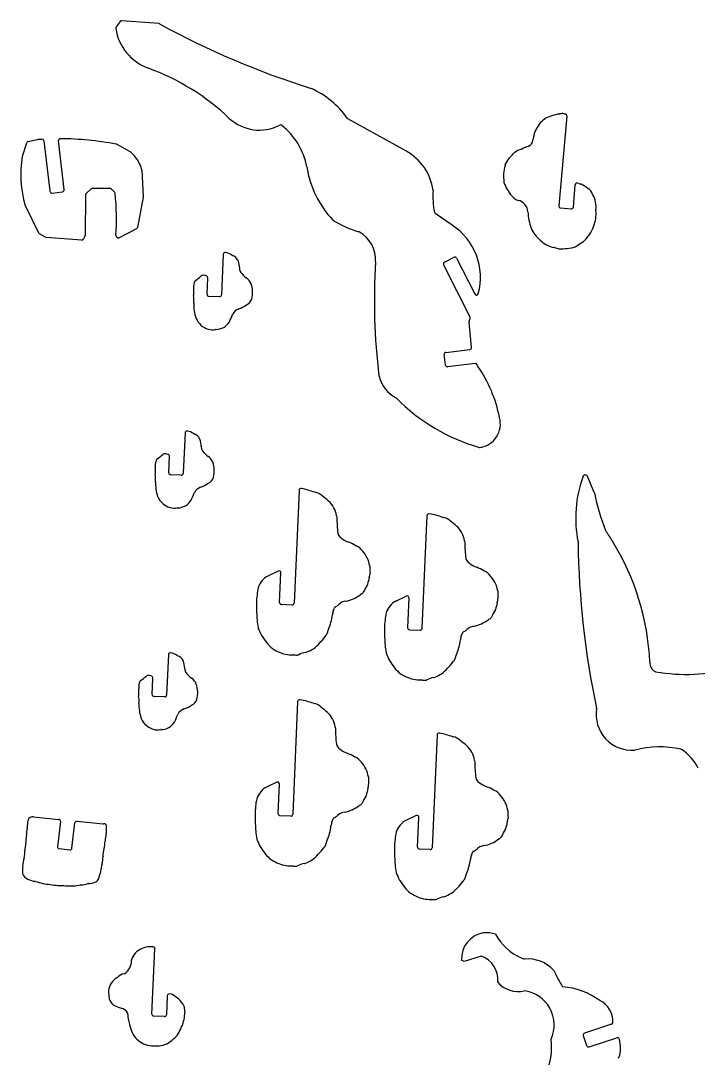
# Model space of a CAD drawing. Extents: x 0 to 821, y 0 to 548.
# Drawn here: x 543.3 to 683.3, y 193.1 to 407.6 of the extents above; entities that cross this region are included whole.
import ezdxf

# ---------------------------------------------------------------- set-up
doc = ezdxf.new("R2010")
doc.units = 0
doc.layers.add('WHITE', color=7, linetype='CONTINUOUS')

msp = doc.modelspace()

# ---------------------------------------------------------------- linework, layer by layer
at = {"layer": 'WHITE', "linetype": 'CONTINUOUS'}
for p, q in [((571.813454, 407.000399), (564.213925, 407.590281)), ((563.863861, 407.429794), (563.013925, 406.300281)), ((655.634234, 388.329742), (655.763925, 388.320281)), ((622.833951, 380.680207), (610.903925, 387.320281)), ((656.133533, 387.879747), (654.493925, 369.340281)), ((543.623925, 379.60028), (544.543925, 382.340281)), ((544.824161, 382.599569), (546.973925, 383.110281)), ((547.05354, 383.120358), (547.643925, 383.130281)), ((548.044155, 382.779829), (549.293925, 372.410281)), ((552.273481, 372.720216), (551.073925, 382.750281)), ((563.113523, 382.050427), (566.003925, 380.470281)), ((568.304125, 376.699881), (568.603925, 371.260281)), ((657.483924, 369.080278), (657.893925, 373.700281)), ((658.413806, 374.039934), (659.053925, 373.820281)), ((549.373856, 372.210454), (549.443925, 372.110281)), ((549.813713, 371.960152), (551.823925, 372.200281)), ((552.024371, 372.279658), (552.123925, 372.360281)), ((556.664123, 371.600263), (556.573925, 363.230281)), ((557.783646, 372.790029), (556.793925, 371.890281)), ((561.724057, 372.9398), (558.053925, 372.890281)), ((562.673924, 372.16028), (562.003925, 372.830281)), ((568.593925, 371.160281), (567.433925, 364.870281)), ((547.013924, 363.690282), (544.243925, 369.330281)), ((654.853526, 368.909759), (657.043925, 368.720281)), ((632.453944, 365.329502), (628.943925, 367.760281)), ((567.224022, 364.579938), (563.603925, 362.750281)), ((548.434256, 362.830007), (547.183925, 363.520281)), ((555.874209, 362.269627), (548.603925, 362.780281)), ((556.534171, 363.059577), (556.263925, 362.500281)), ((563.113591, 362.84994), (563.053925, 362.920281)), ((585.143925, 359.290281), (584.783925, 350.920284)), ((630.853925, 357.720281), (632.823925, 358.710281)), ((633.363943, 358.540164), (637.093925, 351.120281)), ((636.133935, 346.349507), (630.683925, 357.190281)), ((581.783925, 351.050281), (581.933659, 354.449775)), ((584.363925, 350.540281), (582.163927, 350.63028)), ((636.42394, 340.070385), (635.953925, 345.320281)), ((635.973771, 345.480052), (636.163925, 346.040281)), ((631.154298, 339.049779), (636.073925, 339.640281)), ((631.064424, 336.429905), (630.803925, 338.610281)), ((637.203925, 336.749652), (631.503925, 336.080281)), ((637.703924, 336.260282), (637.633925, 336.480281)), ((577.233925, 322.420281), (576.874116, 314.050458)), ((573.873925, 314.180281), (574.024052, 317.580383)), ((576.453925, 313.660281), (574.253927, 313.76028)), ((660.134028, 313.65004), (659.993925, 313.700281)), ((661.814264, 310.070092), (660.393925, 313.430281)), ((600.793949, 310.520091), (599.783925, 287.200281)), ((626.223925, 282.010281), (627.244083, 305.330242)), ((596.473891, 293.85965), (594.473925, 292.890281)), ((596.783924, 287.330278), (597.053925, 293.480281)), ((620.913925, 287.700281), (622.923772, 288.670051)), ((623.493925, 288.290281), (623.233924, 282.140278)), ((599.363927, 286.82028), (597.163925, 286.910281)), ((623.613925, 281.720281), (625.813725, 281.630099)), ((573.803768, 276.57963), (573.443925, 268.210281)), ((570.443925, 268.34028), (570.593925, 271.740281)), ((573.023927, 267.83028), (570.833925, 267.930281)), ((600.513925, 266.890281), (599.494175, 243.570272)), ((629.314166, 259.980235), (628.293925, 236.660281)), ((596.193925, 250.220281), (594.193946, 249.259712)), ((596.503925, 243.700281), (596.763694, 249.840435)), ((545.951476, 243.068836), (551.161335, 242.519167)), ((599.083925, 243.180281), (596.883927, 243.28028)), ((624.993772, 243.310051), (622.983925, 242.350281)), ((625.303924, 236.790278), (625.563925, 242.930281)), ((551.521435, 242.079157), (550.901335, 236.929167)), ((553.881335, 236.569167), (554.501335, 241.779167)), ((554.940961, 242.128666), (560.331335, 241.569167)), ((551.251335, 236.479167), (553.431335, 236.219167)), ((627.883925, 236.270281), (625.683925, 236.370281)), ((570.583925, 216.210281), (569.953433, 216.199777)), ((570.403925, 202.270281), (570.993746, 215.79046)), ((634.893925, 213.160281), (634.403892, 213.440195)), ((638.433925, 214.270281), (634.893925, 213.160281)), ((573.573925, 206.050281), (573.404116, 202.140458)), ((574.443925, 206.390281), (574.003983, 206.43003)), ((572.983925, 201.750281), (570.783927, 201.85028)), ((665.373925, 200.200281), (659.793925, 198.360281)), ((659.543925, 197.850281), (660.233924, 195.760283)), ((660.733925, 195.510281), (666.443922, 197.40028))]:
    msp.add_line(p, q, dxfattribs=at)
for centre, radius, start, end in [((564.185505, 407.190239), 0.40105, 85.93638, 143.321777), ((563.322752, 406.057061), 0.393103, 141.777436, 188.287939), ((573.180831, 407.524911), 10.359861, -171.537853, -109.842328), ((571.799925, 406.606281), 0.394291, 63.885312, 88.0339), ((655.461543, 559.332942), 173.746, -118.719233, -107.479744), ((553.235956, 352.565202), 48.106967, 46.429629, 70.031879), ((595.870541, 376.992828), 18.191656, 35.04808, 65.986394), ((655.630744, 380.152381), 8.2186, 96.966453, 119.579044), ((654.578015, 388.699151), 0.392844, -81.817839, -69.804867), ((655.149577, 387.020387), 1.3807, 72.956097, 108.405603), ((655.647315, 388.731489), 0.40196, -103.384714, -91.86484), ((655.73398, 387.91984), 0.401559, -5.730159, 85.723478), ((592.618925, 394.189281), 9.19668, -132.604, -62.794), ((597.007609, 385.659531), 0.395893, 51.573814, 117.702736), ((611.085918, 387.676656), 0.400156, -143.678028, -117.052503), ((671.521163, 373.235166), 24.7949, 148.39241, 152.170986), ((650.734701, 386.009), 0.397495, 132.891527, 146.197086), ((659.430899, 377.545445), 12.5319, 129.17595, 135.685262), ((651.766925, 386.945281), 0.403706, 118.567, 128.711334), ((588.116012, 374.635823), 14.5586, 10.865135, 51.123342), ((658.622327, 381.692509), 9.56018, 161.347794, 172.886778), ((649.936164, 384.604326), 0.399431, 148.960985, 158.59949), ((544.924403, 382.210146), 0.402118, 104.435254, 161.117831), ((547.06373, 382.7203), 0.400187, 91.459039, 102.968097), ((547.645866, 382.728732), 0.401553, 7.310627, 90.277066), ((551.466925, 382.803281), 0.396558, 90.429, 187.680573), ((551.205868, 319.990481), 63.2099, 79.243125, 89.766059), ((562.926233, 381.69904), 0.398183, 61.942318, 78.813081), ((647.324576, 383.25967), 1.851271, -59.161399, -11.949968), ((543.994925, 379.443281), 0.402912, 157.063, 166.098373), ((565.779925, 380.140281), 0.398843, 44.5753, 55.831815), ((561.47085, 375.108588), 7.02214, 13.689018, 49.148645), ((617.703925, 371.060281), 10.902298, 7.855108, 61.9303), ((561.437588, 464.811363), 119.061673, -45.913684, -45.192504), ((645.605513, 380.036329), 0.40078, 123.566067, 130.812661), ((647.758278, 377.132113), 4.01538, 104.488464, 126.250395), ((646.672505, 381.413194), 0.401687, -78.339768, -61.578533), ((649.721731, 376.283514), 5.56619, 106.149636, 120.89487), ((648.073925, 382.024281), 0.406611, -75.822839, -60.587), ((565.852973, 375.805568), 22.5604, 170.471741, 196.520626), ((650.814925, 375.428281), 7.760497, 162.978, 188.729448), ((643.787922, 377.600288), 0.406045, 153.721276, 165.77019), ((493.695559, 460.385642), 171.003629, -28.885665, -28.34756), ((644.533995, 378.998449), 0.391027, 131.732209, 150.687278), ((567.903076, 376.675629), 0.401781, 3.460436, 13.641965), ((622.88572, 380.578588), 20.720447, -171.120063, -136.74698), ((643.540129, 374.266947), 0.396146, -177.617528, -167.322367), ((650.558648, 376.599128), 7.79014, -161.908444, -138.720514), ((658.288925, 373.663281), 0.396729, 71.6568, 174.648668), ((658.956925, 373.429281), 0.402852, 67.0629, 76.067241), ((654.271925, 364.684281), 10.322132, 52.9278, 62.024816), ((549.695925, 372.455281), 0.404511, -173.612883, -142.759), ((549.761104, 372.361054), 0.404339, -141.668831, -82.523999), ((551.782202, 372.598417), 0.400316, -84.017492, -52.775055), ((551.883723, 372.671125), 0.392837, -52.305388, 7.178665), ((557.066076, 371.59442), 0.401995, 132.609743, 179.167116), ((558.049304, 372.488276), 0.402031, 89.341494, 131.360194), ((561.728195, 372.538025), 0.401796, 46.666561, 90.590097), ((562.397925, 371.872281), 0.398883, 6.864452, 46.2189), ((515.14407, 366.635312), 47.942032, -4.097479, 6.328567), ((568.205014, 371.249672), 0.399051, -12.944601, 1.523415), ((645.744861, 371.282351), 17.2819, 176.057912, 190.880813), ((628.103925, 372.510281), 0.401903, -5.687646, 5.71059), ((647.535309, 373.848825), 3.70434, -139.838217, -114.934747), ((659.502785, 371.131753), 2.04477, 16.418814, 60.993821), ((661.845785, 371.826736), 0.399151, -162.952676, -148.882747), ((657.263951, 369.091492), 4.93703, -6.99847, 30.813446), ((544.611925, 369.486281), 0.3997, -166.103, -157.027279), ((646.152925, 370.846281), 0.399087, -116.701, -104.294578), ((645.52888, 367.945075), 2.568802, 3.226322, 78.195497), ((654.893897, 369.308922), 0.401199, 175.517074, 264.22482), ((657.083925, 369.120281), 0.401995, -95.710593, -5.711), ((629.170848, 368.094692), 0.404135, -169.36464, -124.159791), ((659.117894, 368.56898), 11.0347, -177.510364, -159.473214), ((654.420925, 367.803281), 7.758614, -33.861, -8.02913), ((650.724271, 367.975426), 11.4483, -6.297838, 2.226929), ((662.563771, 368.453556), 0.401229, 174.795752, 184.757584), ((567.03976, 364.934195), 0.399313, -62.519363, -9.210427), ((608.095167, 366.639847), 0.397223, -139.238424, -123.769553), ((618.934089, 384.204797), 21.036966, -121.71726, -105.977426), ((625.453016, 354.572614), 12.834471, -15.282933, 56.942629), ((652.336608, 365.865247), 3.7391, -161.837412, -138.549529), ((547.368925, 363.875281), 0.400312, -152.475, -117.525226), ((548.629411, 363.181566), 0.402094, -119.035304, -93.634119), ((555.901356, 362.66832), 0.399616, -93.895319, -24.86625), ((556.172667, 363.233746), 0.401273, -25.724245, -0.494818), ((563.365004, 363.176226), 0.402838, 175.235867, 219.446268), ((563.421824, 363.1104), 0.403543, -139.801764, -63.175726), ((613.043335, 363.596597), 0.396735, 62.842788, 75.378503), ((610.060939, 358.205498), 6.55761, -3.811905, 61.156859), ((656.563904, 368.971047), 8.97587, -141.554058, -120.90406), ((655.483163, 366.888858), 6.36927, -60.973167, -32.354317), ((654.011925, 364.567281), 3.887258, -121.967, -97.062427), ((653.47847, 360.310723), 0.402638, 70.280787, 82.075167), ((655.081925, 364.677281), 4.248932, -110.206, -85.798328), ((650.451829, 402.838086), 42.6853, -83.352331, -81.075688), ((656.61514, 363.776165), 3.14028, -81.605526, -52.33642), ((658.791157, 360.983474), 0.400373, 122.905022, 129.976836), ((585.545925, 359.271281), 0.402483, 81.7242, 177.294004), ((585.188263, 356.812026), 2.88761, 53.052414, 81.725076), ((587.171976, 359.446004), 0.409811, -127.242963, -109.650038), ((586.448732, 357.235679), 1.91601, 25.81058, 72.208788), ((633.009873, 358.358381), 0.398008, 27.176392, 117.852569), ((587.815225, 357.886016), 0.402798, 7.707422, 27.163205), ((598.37542, 359.109983), 10.228169, -173.431865, -165.044974), ((588.102912, 356.379771), 0.401174, -1.412159, 13.070158), ((589.832925, 356.363281), 1.32902, 179.715305, 217.172), ((747.67369, 349.856397), 131.308304, 176.545042, 186.852329), ((631.033925, 357.370281), 0.393573, 117.216, 207.216112), ((579.61109, 353.588707), 0.401365, 124.459466, 156.340007), ((574.795925, 361.084281), 8.5078, -57.365464, -47.221), ((580.849659, 354.547441), 0.401648, 102.36329, 133.302917), ((581.0743, 353.570088), 1.40447, 62.886706, 102.778206), ((581.536954, 354.465075), 0.397, -2.208721, 63.452538), ((593.148925, 358.805281), 5.44708, -143.435065, -126.565), ((588.423454, 352.23045), 2.65161, 21.90316, 56.06002), ((592.614691, 351.427907), 13.643, 176.0378, 182.426564), ((581.69236, 352.622226), 2.69601, 155.27712, 184.29578), ((578.603758, 352.392417), 0.401135, -3.115476, 3.983074), ((586.33391, 351.507858), 4.8611, 1.434164, 20.617739), ((579.383925, 350.825281), 0.40078, 176.424, 183.648689), ((573.624013, 349.844059), 5.444566, -6.480548, 10.109903), ((582.183925, 351.030281), 0.4005, 177.137595, 267.138), ((584.383925, 350.940281), 0.4005, -92.862405, -2.862), ((589.105573, 350.702124), 2.02894, -65.90713, -18.151459), ((586.391925, 351.334281), 4.81071, -15.236, 3.518617), ((637.450306, 351.29852), 0.398468, -153.42878, -15.858844), ((588.641935, 349.052859), 9.60977, 178.946446, 197.834454), ((589.249925, 345.746281), 2.46813, 111.038095, 151.341), ((586.102079, 354.348977), 6.69278, -70.248309, -55.697023), ((590.084319, 348.47064), 0.408062, 111.642416, 121.037613), ((579.872925, 346.232281), 0.398299, -162.075, -154.417711), ((583.315753, 347.848645), 4.20168, -154.809508, -107.903344), ((583.587165, 347.066283), 3.28648, -89.366187, -30.707639), ((576.255319, 350.73392), 11.4784, -27.757853, -19.669904), ((587.454078, 346.771293), 0.402515, 156.780604, 165.763313), ((636.354064, 345.351694), 0.401371, 161.34931, 184.488873), ((635.785025, 346.159601), 0.397243, -17.479961, 28.55874), ((582.958352, 347.01986), 3.30426, -106.423797, -79.619533), ((583.646818, 343.381387), 0.399298, 93.345087, 103.482024), ((631.199611, 338.654245), 0.398121, 96.53533, 186.340019), ((636.027824, 340.035269), 0.397669, -83.342877, 5.066054), ((637.252991, 336.350085), 0.402568, 18.869396, 97.000738), ((631.458877, 336.474706), 0.396989, -173.520297, -83.484372), ((638.084925, 336.388281), 0.401991, -161.43, -145.381344), ((615.031695, 320.352475), 27.680006, 10.885816, 34.825398), ((617.684894, 334.288363), 0.394067, -165.529875, -156.34913), ((624.396925, 336.056281), 7.330538, -164.767482, -119.08), ((620.634592, 329.299591), 0.403113, 44.131264, 60.336634), ((648.90853, 357.186667), 39.309677, -135.389812, -105.999095), ((637.512173, 324.227318), 4.892141, -81.400425, 16.050382), ((577.635925, 322.401281), 0.402483, 81.7242, 177.294004), ((577.278263, 319.942026), 2.88761, 53.052414, 81.725076), ((579.258278, 322.567778), 0.40103, -127.53356, -109.506163), ((578.535123, 320.368862), 1.91387, 25.417768, 72.068317), ((579.909002, 321.004815), 0.400312, 9.412267, 27.607554), ((590.465084, 322.242901), 10.228597, -173.41706, -165.028696), ((580.191925, 319.509281), 0.402167, -2.699, 13.106369), ((566.846624, 324.184438), 8.512364, -57.071385, -46.891734), ((572.938925, 317.677281), 0.401648, 102.256, 133.238356), ((573.1643, 316.700088), 1.40447, 62.886706, 102.778206), ((573.622925, 317.592281), 0.401304, -1.699, 63.116156), ((581.922923, 319.493749), 1.329282, -179.853175, -142.812872), ((585.233925, 321.930281), 5.44008, -143.446236, -126.554), ((580.508389, 315.35661), 2.65763, 21.9393, 56.015487), ((638.180782, 319.790595), 0.405328, -105.287496, -81.072086), ((584.704751, 314.551753), 13.6428, 176.057359, 182.400729), ((573.780925, 315.743281), 2.6939, 155.276, 184.108347), ((570.693755, 315.517965), 0.401472, -4.022573, 4.616964), ((571.696925, 316.713281), 0.395256, 124.352, 156.646413), ((578.423925, 314.637281), 4.8611, 1.44097, 20.624171), ((571.473925, 313.955281), 0.40078, 176.424, 183.648689), ((565.714013, 312.974059), 5.444566, -6.480548, 10.109903), ((574.273925, 314.160281), 0.4005, 177.137595, 267.138), ((576.473737, 314.06029), 0.4005, -92.835546, -1.406676), ((581.193322, 313.829459), 2.02735, -65.829301, -16.016275), ((578.481925, 314.464281), 4.810631, -14.373359, 3.518617), ((682.892821, 304.801), 24.927743, 159.698357, 191.478416), ((659.89027, 313.313188), 0.400731, 75.009236, 160.038415), ((660.034925, 313.269281), 0.393449, 24.154706, 75.4108), ((580.731935, 312.182859), 9.60977, 178.946446, 197.834454), ((581.344625, 308.881165), 2.465551, 111.185172, 151.689325), ((578.226983, 317.486654), 6.6881, -70.553613, -56.031738), ((582.217695, 311.625702), 0.403926, 118.746337, 128.935583), ((571.962925, 309.362281), 0.398299, -162.075, -154.417711), ((575.405753, 310.978645), 4.20168, -154.809508, -107.903344), ((568.33311, 313.835436), 11.4807, -27.748429, -19.518396), ((579.541318, 309.877204), 0.406144, 154.749141, 162.456923), ((601.192806, 310.509305), 0.399003, 78.297194, 178.451051), ((595.974291, 285.950827), 25.505805, 71.507755, 78.008055), ((604.151599, 310.526049), 0.396146, -102.756378, -92.574208), ((603.767925, 307.623281), 2.533646, 44.536331, 81.6967), ((605.875078, 309.658944), 0.396989, -139.340833, -131.059286), ((592.614127, 292.040716), 21.655226, 48.743994, 53.106758), ((661.439341, 309.928448), 0.400787, 10.210269, 20.69632), ((711.015009, 320.346632), 50.2579, -168.118931, -158.907832), ((575.048352, 310.14986), 3.30426, -106.423797, -79.619533), ((575.734925, 306.511281), 0.398964, 93.066226, 103.214), ((575.682588, 310.199278), 3.28977, -89.460141, -31.300924), ((603.230811, 304.326908), 5.419264, 10.241237, 47.469834), ((608.178243, 305.191784), 0.39791, 5.461162, 14.351732), ((693.601242, 308.249358), 85.0805, -177.966013, -175.848449), ((627.647641, 305.313335), 0.403912, 79.140543, 177.601006), ((622.422774, 280.761334), 25.505624, 71.504954, 78.004485), ((630.655378, 305.326632), 0.402741, -110.59105, -100.219545), ((630.231925, 302.426281), 2.52862, 44.871882, 81.9981), ((632.325109, 304.468907), 0.396989, -139.347803, -131.079404), ((619.059204, 286.844648), 21.663034, 48.744789, 53.106223), ((629.680859, 299.136645), 5.419426, 10.242308, 47.472086), ((610.604958, 302.177574), 1.86303, -177.304749, -124.354027), ((614.061638, 307.096576), 7.875, -124.920836, -112.295671), ((664.491149, 302.430668), 0.404499, -155.099766, -141.64127), ((621.060925, 272.702281), 52.2269, 31.5371, 34.3613), ((608.219925, 292.002281), 8.313311, 58.494715, 69.9213), ((612.738925, 299.454281), 0.403866, -115.624, -108.08881), ((611.329755, 296.113516), 3.223522, 35.821872, 66.53107), ((634.614112, 300.07262), 0.400768, -4.755829, 3.957659), ((720.034374, 303.352432), 85.0854, -177.768463, -175.65079), ((658.074925, 299.750281), 0.399027, 1.3258, 13.054227), ((830.522912, 301.622419), 172.059227, -179.379639, -167.887629), ((621.13498, 272.586076), 52.224745, 2.638352, 31.688254), ((609.473883, 293.989541), 6.005207, 9.102659, 41.901582), ((637.054958, 296.987574), 1.86303, -177.304749, -124.354027), ((596.652925, 293.500281), 0.401498, -2.855279, 116.482), ((615.0223, 294.834599), 0.395358, 8.158818, 15.399991), ((706.681656, 297.022825), 91.2929, -178.661753, -177.675173), ((640.513936, 301.904971), 7.875, -124.941226, -112.316072), ((634.645925, 286.823281), 8.31065, 58.374674, 69.7405), ((639.173141, 294.256134), 0.394594, -115.426949, -107.616825), ((637.785802, 290.91845), 3.221593, 35.95787, 66.823311), ((596.185338, 289.331479), 3.948924, 115.682716, 164.304399), ((656.955956, 281.515944), 43.0791, 165.159544, 167.159558), ((612.720925, 293.454281), 2.746181, -19.231601, -2.812), ((635.923883, 288.799541), 6.005207, 9.102659, 41.901582), ((596.913462, 288.813815), 4.799413, 160.704075, 179.449385), ((613.772925, 289.688281), 0.39935, -31.414158, -21.748), ((621.945277, 286.245808), 8.46845, 146.252289, 157.105897), ((614.558757, 291.1537), 0.400535, -30.511179, -9.194052), ((641.4723, 289.644599), 0.395358, 8.158818, 15.399991), ((733.132227, 291.808207), 91.2929, -178.677207, -177.691114), ((607.103499, 286.900023), 15.116819, 172.55056, 184.514817), ((610.759702, 285.168253), 2.4811, 97.070222, 136.367697), ((609.338628, 294.097402), 6.56245, -80.211563, -50.824429), ((613.743564, 288.70589), 0.399819, 110.50166, 130.459091), ((613.294378, 290.000433), 0.970601, -71.426557, -32.415945), ((622.639719, 284.145666), 3.951411, 115.896952, 164.378487), ((623.094917, 288.30912), 0.399452, -2.703203, 115.369118), ((639.165846, 288.2843), 2.751908, -19.858502, -3.207762), ((613.049925, 285.711507), 21.016337, -179.996093, -171.321611), ((597.183925, 287.310281), 0.4005, 177.138, 267.137595), ((599.383925, 287.220281), 0.4005, -92.862, -2.862405), ((611.724902, 284.204102), 4.08588, 160.910877, 171.467505), ((607.492925, 285.666281), 0.391581, -18.760618, -3.829), ((609.143459, 285.538724), 1.26384, 140.086075, 175.39795), ((608.472565, 286.080644), 0.401816, 119.595015, 137.973589), ((597.729944, 304.342825), 20.785756, -59.517243, -57.512243), ((608.6471, 287.123852), 0.399631, -51.774214, -37.552672), ((623.362925, 283.622281), 4.79889, 160.682941, 179.431), ((648.419925, 281.091281), 8.47739, 146.586, 157.396), ((641.016707, 285.984423), 0.396825, -34.501623, -12.334019), ((683.454436, 276.5231), 43.0828, 165.445996, 167.429521), ((598.010925, 285.858281), 9.729917, -24.649865, -6.183), ((633.553499, 281.710023), 15.116819, 172.55056, 184.514817), ((635.791665, 288.908407), 6.56159, -80.332907, -50.852709), ((640.194314, 283.516171), 0.399819, 110.616373, 130.6036), ((639.74008, 284.815334), 0.976618, -71.27912, -32.521523), ((640.224128, 284.500238), 0.399111, -31.738648, -22.167345), ((599.589261, 284.267856), 7.516259, -166.71294, -140.331), ((604.781829, 281.808183), 2.037013, -44.92597, -4.157964), ((607.211009, 281.620453), 0.39954, 153.262819, 174.249274), ((623.633925, 282.120281), 0.4005, 177.138, 267.137595), ((625.824112, 282.030276), 0.400312, -91.486871, -2.863057), ((635.594133, 280.349531), 1.26384, 140.133759, 175.431079), ((634.922565, 280.890644), 0.401816, 119.595015, 137.973589), ((624.037079, 299.065976), 20.784055, -59.056382, -57.075647), ((635.134925, 281.968281), 0.401128, -60.260004, -45.97), ((637.220291, 279.983329), 2.4783, 97.576944, 136.798833), ((593.514643, 279.196219), 0.397993, 34.189653, 43.43283), ((598.716925, 282.507281), 5.76879, -147.643, -112.559), ((600.343925, 282.840281), 6.084275, -71.803295, -39.867), ((600.127925, 284.253281), 7.2181, -47.398365, -33.112), ((606.505923, 280.080317), 0.403928, 134.248202, 145.308143), ((639.494938, 280.455589), 21.01145, 179.824157, 188.499613), ((624.460925, 280.668281), 9.72992, -24.649865, -6.183), ((638.174902, 279.014102), 4.08588, 160.910877, 171.467505), ((633.934718, 280.480612), 0.400747, -18.969552, -4.35137), ((574.201267, 276.567226), 0.397693, 80.928567, 178.212639), ((573.862925, 274.096281), 2.891704, 53.465648, 82.0278), ((599.318867, 282.901801), 6.376894, -116.196135, -87.616701), ((603.023128, 272.163144), 4.94854, 99.766041, 117.559589), ((602.085363, 277.430891), 0.403105, -75.87594, -66.837044), ((626.028066, 279.081683), 7.516006, -166.679718, -140.196189), ((575.828925, 276.737281), 0.400812, -127.604, -109.718333), ((575.10013, 274.532851), 1.921115, 25.512154, 72.002973), ((576.478827, 275.175875), 0.400125, 9.303735, 27.443261), ((587.034762, 276.415685), 10.2288, -173.403081, -165.008141), ((599.618167, 276.130348), 0.401528, 84.890921, 94.874714), ((600.283286, 281.62899), 5.137405, -97.036738, -86.754106), ((600.536959, 276.895191), 0.397112, -84.622957, -60.321415), ((626.577925, 279.063281), 7.21806, -47.398365, -33.112), ((632.950424, 274.895812), 0.396282, 134.235489, 145.50899), ((631.231967, 276.618321), 2.036886, -44.931841, -4.16211), ((633.661009, 276.430453), 0.39954, 153.262819, 174.249274), ((675.330897, 274.85586), 2.03097, 176.211118, 241.575978), ((576.776908, 273.644689), 0.397385, 2.255886, 18.332858), ((578.506925, 273.651281), 1.332907, 179.611, 216.402882), ((581.795784, 276.108127), 5.43809, -143.327153, -126.204757), ((619.956925, 274.016281), 0.3908, 33.2021, 40.52852), ((625.152344, 277.320621), 5.76643, -147.593729, -112.413349), ((626.793925, 277.650281), 6.0843, -71.803295, -39.867), ((674.570925, 273.413281), 0.40093, -121.04, -101.046526), ((680.801345, 310.63921), 38.1445, -99.51764, -75.620624), ((570.365699, 269.930779), 2.699905, 155.744471, 184.471757), ((568.261124, 270.876404), 0.392655, 121.88454, 155.390521), ((563.43028, 278.356805), 8.51209, -57.100883, -46.9206), ((569.522221, 271.853609), 0.398837, 104.311338, 134.206628), ((569.731598, 270.860447), 1.413577, 62.977769, 102.583568), ((570.192925, 271.761281), 0.401549, -2.997789, 63.2178), ((577.078301, 269.526324), 2.660566, 21.465945, 55.542045), ((575.002873, 268.819732), 4.851678, 1.181336, 20.262235), ((625.768613, 277.711926), 6.377029, -116.194302, -87.614464), ((626.06303, 270.940349), 0.401123, 85.582658, 94.143563), ((626.727598, 276.438826), 5.137772, -97.084681, -86.693599), ((626.985075, 271.708105), 0.400388, -84.432194, -60.296129), ((629.472523, 266.973039), 4.94854, 99.75893, 117.553103), ((628.535363, 272.240891), 0.403105, -75.87594, -66.837044), ((581.272754, 268.632024), 13.63765, 175.675883, 182.02655), ((568.039609, 268.18864), 0.397879, -174.392334, -165.667382), ((562.283925, 267.148281), 5.45216, -6.198, 9.94779), ((567.273925, 269.690281), 0.40121, -4.289, 4.287193), ((570.843925, 268.330281), 0.400125, 178.568, 268.567904), ((573.043925, 268.230281), 0.4005, -92.862, -2.862405), ((575.062925, 268.644281), 4.798525, -15.651969, 3.2911), ((577.305895, 266.314116), 9.604818, 178.535211, 197.662434), ((574.807925, 271.657281), 6.687818, -70.830843, -56.039), ((578.749925, 265.773281), 0.394973, 111.694, 121.435498), ((577.757402, 267.9825), 2.027405, -65.320695, -18.188098), ((600.912684, 266.869331), 0.399309, 78.225586, 176.992581), ((595.77475, 242.298992), 25.5011, 71.694056, 78.189576), ((603.929883, 266.884911), 0.402558, -111.183647, -100.903844), ((603.492754, 263.990436), 2.52512, 44.500764, 81.781081), ((564.90113, 268.000565), 11.480625, -27.833343, -19.490751), ((576.079925, 263.990281), 0.398848, 144.845, 153.218047), ((577.927114, 263.052357), 2.467159, 111.974331, 151.753258), ((605.593925, 266.020281), 0.396989, -139.106361, -130.914), ((592.337925, 248.398281), 21.6551, 48.7934, 53.12057), ((602.955044, 260.688618), 5.41539, 10.228926, 47.641064), ((669.552925, 264.181281), 7.355733, 170.697772, 274.687), ((661.903925, 265.445281), 0.397108, -10.886, 10.740437), ((568.532925, 263.522281), 0.398337, -162.112779, -154.322), ((571.972048, 265.15102), 4.2036, -154.626311, -107.847689), ((572.25872, 264.363279), 3.283284, -89.56251, -31.654101), ((607.900925, 261.547281), 0.396974, 7.62766, 15.037484), ((571.61986, 264.320595), 3.306184, -106.448614, -79.467853), ((572.318925, 260.684281), 0.397292, 95.0727, 103.795433), ((693.319925, 264.648281), 85.0801, -177.94673, -175.836), ((629.712314, 259.959409), 0.398692, 78.117478, 177.005768), ((624.578656, 235.3877), 25.500949, 71.704794, 78.197918), ((632.725213, 259.976694), 0.402741, -110.565986, -100.216949), ((632.291925, 257.081281), 2.525186, 44.470599, 81.7611), ((610.324959, 258.547445), 1.86214, -177.631289, -124.369394), ((634.395078, 259.108944), 0.396989, -139.340833, -131.059286), ((621.130236, 241.49413), 21.654833, 48.730175, 53.093103), ((631.754925, 253.778281), 5.415134, 10.232923, 47.4915), ((675.262638, 237.730347), 19.7823, 77.056348, 104.7575), ((613.815312, 263.448713), 7.878942, -125.199131, -112.705677), ((607.969598, 248.358086), 8.30984, 58.719599, 70.276163), ((612.512608, 255.782799), 0.395401, -125.270332, -116.856862), ((611.058176, 252.476941), 3.21691, 36.493125, 66.634625), ((670.131925, 257.251281), 0.401708, -86.85317, -76.822), ((679.600742, 256.621022), 0.399933, 57.82657, 76.555391), ((674.833427, 248.980246), 9.40597, 25.90861, 58.029676), ((609.191958, 250.355075), 6.00877, 9.147434, 42.184972), ((636.683925, 254.715281), 0.40078, -3.576334, 3.57633), ((722.104925, 257.988281), 85.084877, -177.778587, -175.66032), ((614.740973, 251.214981), 0.395017, 6.483958, 13.966814), ((706.398922, 253.493621), 91.292798, -178.597771, -177.631051), ((639.124958, 251.637574), 1.86303, -177.304749, -124.354027), ((595.901563, 245.697107), 3.95071, 115.609188, 164.548555), ((596.367908, 249.864006), 0.396487, -3.408231, 116.028153), ((656.66022, 237.823872), 43.075817, 165.044506, 167.08682), ((612.440615, 249.812345), 2.74508, -18.520441, -1.925569), ((642.583936, 256.554971), 7.875, -124.941226, -112.316072), ((636.716865, 241.472701), 8.310868, 58.378209, 69.747968), ((596.63407, 245.191706), 4.80028, 161.061363, 180.137971), ((621.702027, 242.672486), 8.476133, 146.748422, 157.62045), ((614.287925, 247.549281), 0.398306, -35.129, -14.399167), ((641.304925, 248.877281), 0.400566, -125.137, -116.896353), ((639.856216, 245.557878), 3.221955, 35.95565, 66.834089), ((637.995844, 243.436774), 6.00587, 9.231709, 41.925486), ((606.823184, 243.229276), 15.1158, 172.584627, 184.511744), ((609.067676, 250.472065), 6.56753, -80.211946, -50.96882), ((613.46109, 245.064974), 0.399514, 110.106954, 130.141233), ((613.013925, 246.360281), 0.970902, -71.391, -32.380806), ((613.49073, 246.053218), 0.403887, -31.818111, -22.341181), ((545.193335, 242.272167), 0.402805, 161.718, 177.59645), ((545.789855, 242.038242), 1.04319, 81.087315, 159.795729), ((551.126335, 242.123167), 0.397544, -6.356, 84.949104), ((596.903925, 243.680281), 0.4005, 177.137595, 267.138), ((599.098925, 243.575281), 0.395282, -92.174744, -0.726), ((608.864368, 241.899812), 1.26424, 140.140425, 175.470588), ((608.211925, 242.457281), 0.406244, 122.497356, 141.518), ((597.307375, 260.626153), 20.7839, -59.058591, -57.076142), ((608.41114, 243.522967), 0.393192, -60.639397, -46.08799), ((610.487504, 241.541352), 2.477423, 97.032617, 136.722395), ((624.709719, 238.795666), 3.951411, 115.896952, 164.378487), ((625.164917, 242.94912), 0.399452, -2.703203, 115.369118), ((641.237925, 242.939281), 2.751197, -19.968469, -3.521), ((735.181079, 247.052957), 91.2976, -178.302996, -177.311349), ((643.524106, 244.377928), 0.400443, -4.103754, 3.199848), ((549.908935, 239.310374), 5.44859, 164.80405, 181.177558), ((544.260405, 240.839403), 0.403262, -14.481033, -5.757071), ((513.697586, 244.235445), 31.154159, -6.33296, -3.58194), ((554.900642, 241.728136), 0.402554, 84.251626, 172.717134), ((560.374476, 241.968045), 0.401204, -96.172883, -76.003757), ((560.567425, 241.120897), 0.467793, 18.453206, 101.831582), ((554.960793, 240.800422), 6.08212, -11.485678, 3.476567), ((560.631513, 241.138736), 0.401368, 4.359319, 18.933555), ((612.772923, 242.032729), 21.0187, 179.979593, 188.654257), ((597.726371, 242.213256), 9.73144, -24.614315, -6.037705), ((611.439402, 240.542797), 4.087089, 160.602492, 170.893298), ((607.203679, 242.02755), 0.401368, -18.498915, -3.98594), ((650.498261, 235.756747), 8.47541, 146.701511, 157.572149), ((643.086756, 240.63761), 0.399026, -34.822046, -14.146819), ((685.536047, 231.224883), 43.0815, 165.516333, 167.512725), ((536.869335, 239.084167), 7.593107, -11.047284, 0.862025), ((560.411006, 238.076329), 0.351654, -13.22593, -4.420302), ((567.512819, 238.128347), 6.751669, 167.50298, 180.671448), ((599.305925, 240.645281), 7.5248, -166.354, -140.212564), ((604.507339, 238.177695), 2.0321, -45.022526, -4.159329), ((606.928418, 237.981257), 0.39737, 153.26269, 172.909586), ((635.623573, 236.356597), 15.117337, 172.537722, 184.540967), ((625.432925, 238.272281), 4.798819, 160.682941, 179.431), ((637.874271, 243.565171), 6.566155, -80.451258, -51.025966), ((642.262954, 238.155662), 0.399819, 110.408331, 130.33408), ((641.81008, 239.455334), 0.976618, -71.27912, -32.521523), ((642.289929, 239.141921), 0.403568, -31.62828, -22.070209), ((538.451427, 235.929532), 5.711619, -14.093089, 1.400883), ((550.910951, 236.163438), 6.75027, 167.458967, 180.800191), ((551.301335, 236.879167), 0.403113, 172.874984, 262.875), ((553.481335, 236.619167), 0.403113, -97.125016, -7.125), ((-1483.678665, 543.757167), 2067.17, -8.592, -8.506), ((599.855941, 240.622159), 7.21696, -47.041878, -33.20694), ((606.244567, 236.477274), 0.399586, 138.849272, 151.214784), ((625.703925, 236.770281), 0.4005, 177.138, 267.137595), ((627.893925, 236.670281), 0.400125, -91.432, -1.432096), ((637.012942, 235.54793), 0.406244, 122.626182, 141.711219), ((626.110925, 253.718281), 20.783919, -59.06919, -57.088), ((637.209399, 236.611982), 0.393345, -60.370843, -45.738841), ((639.290091, 234.633303), 2.4783, 97.572282, 136.785204), ((534.601065, 235.204098), 9.409261, -13.992896, -4.483137), ((544.38286, 234.44944), 0.401781, 167.154646, 177.264306), ((555.31264, 234.770208), 4.97949, -16.339487, 1.023615), ((560.690915, 234.889472), 0.400727, 174.543091, 184.337535), ((593.220475, 235.574508), 0.396453, 32.867451, 40.101409), ((598.427361, 238.885168), 5.77382, -147.579572, -112.215296), ((600.066925, 239.212281), 6.09488, -71.868, -39.439246), ((641.564921, 235.090261), 21.011346, 179.810568, 188.484252), ((626.527925, 235.308281), 9.732509, -24.64221, -6.186), ((640.244317, 233.652412), 4.08588, 160.885784, 171.454714), ((636.004718, 235.120612), 0.400747, -18.969552, -4.35137), ((637.664133, 234.989531), 1.26384, 140.133759, 175.431079), ((552.611752, 231.706193), 8.96442, 172.160524, 181.771131), ((548.076161, 234.449422), 12.0616, -20.126408, -5.521531), ((560.485282, 233.283401), 0.403522, 167.703745, 179.225281), ((599.036815, 239.261822), 6.36693, -116.013892, -87.599192), ((599.282925, 232.506281), 0.394738, 76.713714, 87.0086), ((599.944925, 238.001281), 5.14267, -96.378, -86.112), ((600.280012, 233.271319), 0.401104, -88.054295, -64.357758), ((602.776028, 228.533656), 4.954154, 100.137267, 117.955524), ((601.870972, 233.806457), 0.397367, -85.223267, -76.505898), ((628.09565, 233.73743), 7.517966, -166.56193, -140.146934), ((544.052415, 231.443021), 0.401041, -178.014799, -161.912858), ((545.435335, 231.914167), 1.861929, -161.343, -111.214918), ((546.673924, 233.734926), 4.03805, -118.267265, -96.01259), ((546.241029, 229.325473), 0.393742, 76.716582, 88.556095), ((551.135145, 244.593874), 15.6411, -107.885571, -96.364295), ((557.123416, 233.317136), 4.06075, -88.05902, -65.597493), ((558.389506, 230.58724), 1.05195, -66.967095, -15.896158), ((628.648889, 233.704168), 7.217737, -47.409671, -33.12208), ((635.039601, 229.561699), 0.398731, 137.770892, 150.140358), ((633.306004, 231.26636), 2.032951, -44.966606, -4.122246), ((635.727417, 231.069287), 0.397002, 152.873051, 172.628751), ((552.934888, 255.737294), 26.921035, -97.542188, -90.795489), ((553.636846, 238.079224), 9.32264, -96.625974, -77.460323), ((555.754054, 228.589261), 0.400676, 93.259862, 103.43832), ((555.398371, 235.120278), 6.14002, -86.892027, -73.316956), ((557.288335, 228.862167), 0.397493, 93.950013, 108.68), ((622.015925, 228.657281), 0.404867, 33.3289, 40.41432), ((627.222202, 231.970844), 5.766582, -147.585011, -112.411205), ((628.858925, 232.297281), 6.092349, -71.777406, -39.888), ((627.837317, 232.35158), 6.367175, -116.224931, -87.599646), ((628.071531, 225.598887), 0.39245, 76.334506, 85.256409), ((628.738925, 231.091281), 5.14326, -96.415271, -86.044), ((629.079338, 226.363334), 0.403276, -87.950917, -64.365034), ((631.573925, 221.623281), 4.953427, 100.119, 117.929567), ((630.66439, 226.895858), 0.398067, -84.343019, -75.499681), ((639.713783, 213.790257), 5.321417, 99.406889, 183.771848), ((639.533454, 213.161102), 5.919299, 71.379275, 96.688488), ((651.062925, 223.930281), 10.9335, -151.841, -113.327), ((569.068925, 212.821281), 2.9586, 134.53, 166.331), ((570.246925, 211.431281), 4.77752, 93.522, 132.910685), ((570.593915, 215.810093), 0.400312, -2.811158, 91.430104), ((563.024467, 213.301969), 3.161018, -55.736537, 1.954279), ((566.583562, 213.427746), 0.40032, 166.612413, 182.574174), ((636.712958, 209.391643), 5.17328, -5.342035, 70.569426), ((651.071504, 223.920301), 10.92774, -113.389028, -109.666933), ((648.128043, 206.562149), 7.105924, 41.814807, 95.931237), ((565.341633, 207.704214), 3.00103, 102.850283, 134.086663), ((564.576357, 211.015647), 0.397784, -75.762163, -55.070104), ((679.222473, 223.103897), 28.3706, -155.413516, -147.618322), ((565.055614, 206.652097), 3.6704, 120.656367, 172.828891), ((562.984986, 210.15818), 0.401517, -60.267014, -47.994947), ((646.003812, 212.243421), 5.315224, -141.160212, -75.395202), ((561.813846, 207.069498), 0.401995, 174.176924, 185.636173), ((620.529286, 211.420407), 59.2783, -175.752556, -174.297652), ((573.969925, 206.035281), 0.396216, 85.0688, 177.830742), ((574.393925, 205.994281), 0.399157, 54.7493, 82.803765), ((564.162131, 190.529667), 18.942, 51.576377, 56.473232), ((646.371925, 200.024281), 7.14212, -24.435, 82.177127), ((654.266925, 193.512281), 14.432, 53.141957, 86.0403), ((561.947127, 205.548152), 0.40319, -177.488437, -167.440472), ((563.998925, 206.157281), 2.54268, -164.095, -127.135781), ((562.679542, 204.462529), 0.396081, -122.982078, -110.025734), ((571.964287, 225.065669), 22.9936, -114.185722, -110.228448), ((573.246238, 202.126654), 4.21195, 26.565833, 50.347081), ((576.654076, 203.829749), 0.402241, 5.737324, 26.678211), ((713.903993, 216.115899), 137.396511, -174.88653, -174.271), ((661.023899, 200.838853), 4.628641, -3.455358, 65.767081), ((564.174019, 203.863389), 0.406005, -113.223193, -104.207978), ((563.727523, 201.627981), 1.874196, 29.812599, 79.335176), ((565.004925, 202.356281), 0.403778, 9.115457, 30.2618), ((414.046508, 179.682034), 153.05555, 7.968397, 8.543594), ((570.803925, 202.250281), 0.4005, 177.137595, 267.138), ((573.003737, 202.15029), 0.4005, -92.835546, -1.406676), ((567.225374, 203.177029), 10.0053, -13.741723, -4.912219), ((576.803852, 202.359571), 0.392046, -5.751708, 5.994537), ((573.631925, 201.906281), 8.07069, -172.835, -148.591324), ((566.382925, 203.819281), 10.9843, -33.106, -15.952593), ((665.250373, 200.574429), 0.39402, -71.725706, -2.115943), ((571.044517, 201.04952), 5.45095, -142.090139, -106.743972), ((570.73328, 202.083263), 6.46051, -58.237852, -41.879413), ((575.258666, 198.046198), 0.396415, -44.074876, -34.833263), ((659.923925, 197.980281), 0.401622, 108.886, 198.886087), ((666.563865, 197.020471), 0.398298, 17.463511, 107.526024), ((569.562297, 196.223111), 0.40319, -102.632191, -92.633385), ((571.382176, 210.676632), 14.9696, -97.054252, -91.105116), ((571.561925, 199.782281), 4.09932, -96.562, -51.137995), ((639.525376, 195.338257), 13.4608, -24.810576, 7.391065), ((660.611925, 195.891281), 0.400056, -160.886, -72.244416), ((661.473544, 195.293329), 5.773555, -21.792819, 18.65384)]:
    msp.add_arc(centre, radius, start, end, dxfattribs=at)

doc.saveas('drawing.dxf')
